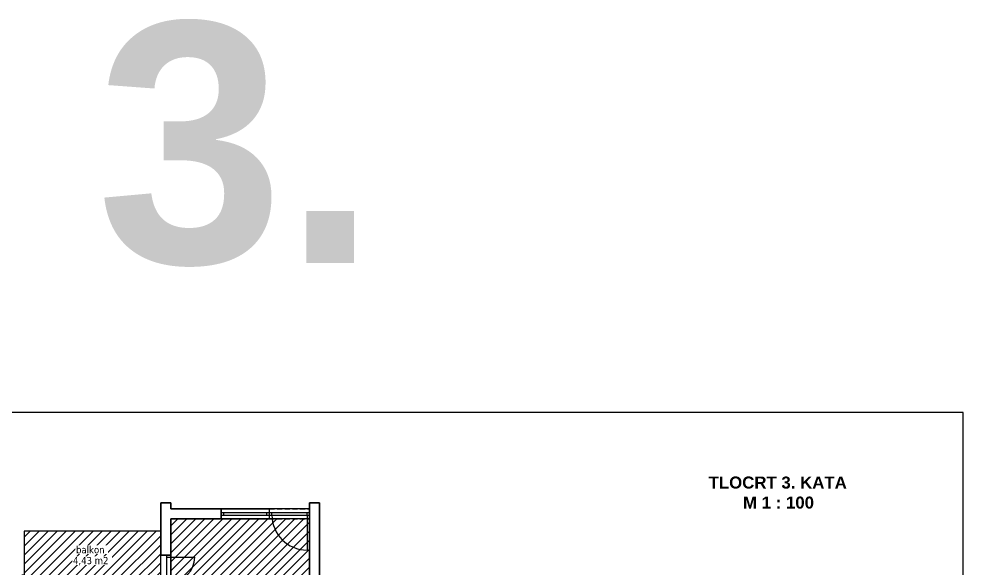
# Model space of a CAD drawing. Header units: centimetres. Extents: x 642232439 to 646206409, y 502891828 to 503284195.
# Drawn here: x 646195055 to 646197409, y 503270599 to 503271969 of the extents above; entities that cross this region are included whole.
import ezdxf

# ---------------------------------------------------------------- set-up
doc = ezdxf.new("R2010")
doc.units = ezdxf.units.CM
doc.linetypes.add('HIDDENX2', pattern=[19.05, 12.7, -6.35])
for name, color, linetype, lineweight in [('.ETAZA_17_ST15', 130, 'Continuous', 13), ('_POVRŠINA', 255, 'Continuous', 5), ('SASTAVNICA', 7, 'Continuous', 0), ('TP_01 - 0.35', 1, 'Continuous', 35), ('TP_07 - 0.20', 7, 'Continuous', 20)]:
    doc.layers.add(name, color=color, linetype=linetype, lineweight=lineweight)
doc.layers.add('_POLILINE_ET', color=4, linetype='Continuous', plot=False)
doc.layers.add('SAST_Linija sastavnice', color=3, linetype='Continuous', plot=False)
for name, color, linetype in [('TP_Hidden', 8, 'HIDDENX2'), ('TP_Kotiranje', 3, 'Continuous'), ('TP_Otvori', 8, 'Continuous'), ('TP_Otvori.block', 8, 'Continuous')]:
    doc.layers.add(name, color=color, linetype=linetype)
doc.styles.add('Kota', font='arialbd.ttf')
doc.styles.add('tahoma10', font='tahoma.ttf', dxfattribs={"height": 2})

# ---------------------------------------------------------------- blocks, each defined once
blk = doc.blocks.new('*U526')
at = {"layer": 'TP_Otvori'}
for p, q in [((5, 0), (5, 60)), ((5, 0), (0, 0)), ((65, 0), (5, 0)), ((5, -10), (5, 0)), ((65, -10), (65, 0)), ((65, 0), (70, 0)), ((70, -10), (0, -10))]:
    blk.add_line(p, q, dxfattribs=at)
blk.add_arc((5, 0), 60, 0, 90, dxfattribs=at)

msp = doc.modelspace()

# ---------------------------------------------------------------- hatches: boundary and pattern name
at = {"layer": '.ETAZA_17_ST15'}
h = msp.add_hatch(dxfattribs=at)
h.set_pattern_fill('ANSI31', color=256, scale=5)
h.set_pattern_definition([(45, (643183442.702, 503085608.108), (-11.22532015, 11.22532015), [])])
h.paths.add_polyline_path([(646195318.73, 503270216.65), (646195318.73, 503270041.65), (646195408.73, 503270041.65), (646195408.73, 503270101.65), (646195433.73, 503270101.65), (646195433.73, 503270081.65), (646195493.73, 503270081.65), (646195493.73, 503270041.65), (646195779.73, 503270041.65), (646195779.73, 503270216.65)])
h.paths.add_polyline_path([(646195144.73, 503270216.65), (646195144.73, 503270183.65), (646195062.73, 503270183.65), (646195062.73, 503270041.65), (646195308.73, 503270041.65), (646195308.73, 503270216.65)])
h.paths.add_polyline_path([(646195433.73, 503270721.65), (646195433.73, 503270226.65), (646195779.73, 503270226.65), (646195779.73, 503270721.65)])
h.paths.add_polyline_path([(646195804.73, 503270425.85), (646195804.73, 503269991.85), (646195976.73, 503269991.85), (646195976.73, 503270151.85), (646196149.73, 503270151.85), (646196149.73, 503270425.85)])
h.paths.add_polyline_path([(646195804.73, 503270555.85), (646195804.73, 503270450.85), (646196149.73, 503270450.85), (646196149.73, 503270555.85)])
h.paths.add_polyline_path([(646195068.73, 503270690.65), (646195068.73, 503270580.65), (646195062.73, 503270580.65), (646195062.73, 503270560.65), (646195408.73, 503270560.65), (646195408.73, 503270690.65)])
h.paths.add_polyline_path([(646195062.73, 503270535.65), (646195062.73, 503270226.65), (646195408.73, 503270226.65), (646195408.73, 503270535.65)])

# ---------------------------------------------------------------- linework, layer by layer
at = {"layer": '_POLILINE_ET'}
for points in [[(646195433.73, 503270721.65), (646195433.73, 503270226.65), (646195779.73, 503270226.65), (646195779.73, 503270721.65), (646195433.73, 503270721.65)], [(646195068.73, 503270690.65), (646195068.73, 503270580.65), (646195062.73, 503270580.65), (646195062.73, 503270560.65), (646195408.73, 503270560.65), (646195408.73, 503270690.65), (646195068.73, 503270690.65)]]:
    msp.add_lwpolyline(points, dxfattribs=at)
at = {"layer": 'SAST_Linija sastavnice'}
msp.add_lwpolyline([(646197408.92, 503270987.07), (646193510.92, 503270987.07), (646193510.92, 503268121.07), (646197408.92, 503268121.07)], close=True, dxfattribs=at)
at = {"layer": 'TP_01 - 0.35'}
for p, q in [((646195408.73, 503270630.65), (646195408.73, 503270761.65)), ((646195408.73, 503270761.65), (646195433.73, 503270761.65)), ((646195433.73, 503270746.65), (646195433.73, 503270761.65)), ((646195779.73, 503270761.65), (646195779.73, 503270226.65)), ((646195779.73, 503270761.65), (646195804.73, 503270761.65)), ((646195804.73, 503270761.65), (646195804.73, 503270450.85)), ((646195433.73, 503270746.65), (646195559.73, 503270746.65)), ((646195559.73, 503270746.65), (646195559.73, 503270721.65)), ((646195433.73, 503270721.65), (646195559.73, 503270721.65)), ((646195433.73, 503270630.65), (646195433.73, 503270721.65)), ((646195408.73, 503270630.65), (646195433.73, 503270630.65))]:
    msp.add_line(p, q, dxfattribs=at)
at = {"layer": 'TP_07 - 0.20'}
for p, q in [((646195068.73, 503270690.65), (646195408.73, 503270690.65)), ((646195068.73, 503270580.65), (646195068.73, 503270690.65))]:
    msp.add_line(p, q, dxfattribs=at)
at = {"layer": 'TP_Hidden'}
for p, q in [((646195679.73, 503270746.65), (646195779.73, 503270746.65)), ((646195679.73, 503270721.65), (646195779.73, 503270721.65)), ((646195408.73, 503270560.65), (646195408.73, 503270630.65))]:
    msp.add_line(p, q, dxfattribs=at)
at = {"layer": 'TP_Otvori'}
for p, q in [((646195559.73, 503270746.65), (646195679.73, 503270746.65)), ((646195559.73, 503270737.28), (646195679.73, 503270737.28)), ((646195565.98, 503270731.03), (646195565.98, 503270737.28)), ((646195673.48, 503270731.03), (646195673.48, 503270737.28)), ((646195679.73, 503270721.65), (646195679.73, 503270746.65)), ((646195679.73, 503270737.28), (646195779.73, 503270737.28)), ((646195685.98, 503270731.03), (646195685.98, 503270737.28)), ((646195773.48, 503270731.03), (646195773.48, 503270737.28)), ((646195559.73, 503270731.03), (646195679.73, 503270731.03)), ((646195559.73, 503270721.65), (646195679.73, 503270721.65)), ((646195679.73, 503270731.03), (646195779.73, 503270731.03)), ((646195773.48, 503270731.03), (646195773.48, 503270643.53))]:
    msp.add_line(p, q, dxfattribs=at)
msp.add_arc((646195773.48, 503270731.03), 87.5, 180, 270, dxfattribs=at)

# ---------------------------------------------------------------- block references
at = {"layer": 'TP_Otvori.block', "rotation": 270}
msp.add_blockref('*U526', (646195433.73, 503270630.65), dxfattribs=at)

# ---------------------------------------------------------------- texts
at = {"layer": 'SASTAVNICA', "insert": (646196767.96, 503270827.01), "char_height": 30, "attachment_point": 1, "style": 'Kota'}
msp.add_mtext_dynamic_manual_height_columns('\\pi6.49754;TLOCRT 3. KATA\\P\\pi92.2513;M 1 : 100', width=356.5012, gutter_width=125, heights=[0], dxfattribs=at)
at = {"layer": 'TP_Kotiranje', "insert": (646195249.04, 503271959.69), "char_height": 600, "attachment_point": 1, "style": 'Kota'}
msp.add_mtext_dynamic_manual_height_columns('3.', width=868.7781, gutter_width=125, heights=[0], dxfattribs=at)

# ---------------------------------------------------------------- next in the draw order: texts
at = {"layer": '_POVRŠINA', "insert": (646195190.19, 503270626.37), "char_height": 18, "attachment_point": 1, "style": 'tahoma10', "bg_fill": 3, "box_fill_scale": 1.1, "bg_fill_color": 256, "bg_fill_transparency": 0}
msp.add_mtext_dynamic_manual_height_columns('\\pt90;4,43 m2', width=95.0123, gutter_width=10, heights=[2.54], dxfattribs=at)

# ---------------------------------------------------------------- next in the draw order: texts
at = {"layer": '_POVRŠINA', "insert": (646195197.67, 503270653.39), "char_height": 18, "attachment_point": 1, "style": 'tahoma10', "bg_fill": 3, "box_fill_scale": 1.1, "bg_fill_color": 256, "bg_fill_transparency": 0}
msp.add_mtext_dynamic_manual_height_columns('\\pt90;balkon', width=78.1207, gutter_width=10, heights=[2.54], dxfattribs=at)

# ---------------------------------------------------------------- next in the draw order: linework, layer by layer
at = {"layer": '_POLILINE_ET'}
msp.add_lwpolyline([(646195804.73, 503270555.85), (646195804.73, 503270761.65), (646195779.73, 503270761.65), (646195779.73, 503270746.65), (646195433.73, 503270746.65), (646195433.73, 503270761.65), (646195408.73, 503270761.65), (646195408.73, 503270690.65), (646195068.73, 503270690.65), (646195068.73, 503270580.65)], dxfattribs=at)

doc.saveas('drawing.dxf')
